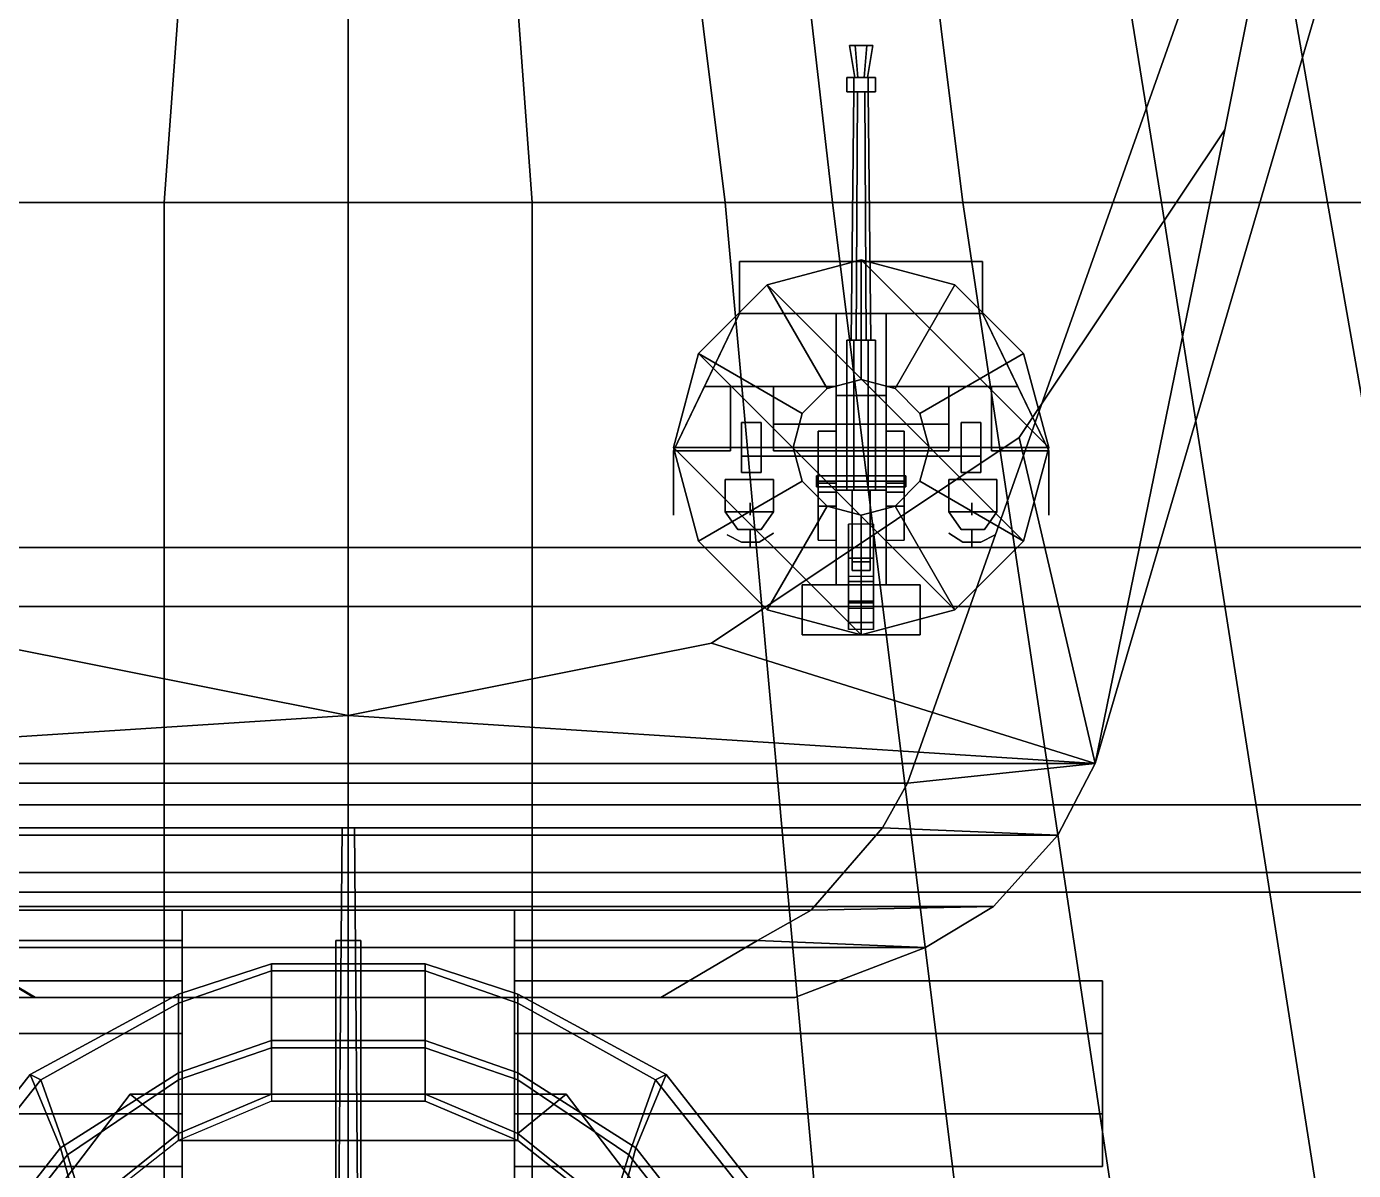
# Model space of a CAD drawing. Header units: millimetres. Extents: x -15 to 15, y -108 to 101.
# Drawn here: x -1.8 to 5.63, y 50.11 to 56.52 of the extents above; entities that cross this region are included whole.
import ezdxf

# ---------------------------------------------------------------- set-up
doc = ezdxf.new("R2010")
doc.units = ezdxf.units.MM
for name, color, linetype in [('barrel', 1, 'Continuous'), ('citadelle', 3, 'Continuous'), ('gun', 1, 'Continuous'), ('platforms', 6, 'Continuous'), ('railings', 6, 'Continuous'), ('railings_mirrored', 6, 'Continuous'), ('sleeve', 5, 'Continuous'), ('superstructure', 4, 'Continuous'), ('turret', 2, 'Continuous')]:
    doc.layers.add(name, color=color, linetype=linetype)

msp = doc.modelspace()

# ---------------------------------------------------------------- linework, layer by layer
for points in [[(-2.04, 61.38, -9.3), (-1.38, 61.38, -9.42), (-2.1, 55.53, -9.42), (-2.71, 55.53, -9.3)], [(-1.38, 61.38, -9.42), (-0.6, 61.38, -9.51), (-1.03, 55.53, -9.51), (-2.1, 55.53, -9.42)], [(-0.6, 61.38, -9.51), (0, 61.38, -9.55), (0, 55.53, -9.55), (-1.03, 55.53, -9.51)], [(1.03, 55.53, -9.51), (0, 55.53, -9.55), (0, 61.38, -9.55), (0.6, 61.38, -9.51)], [(2.11, 55.53, -9.42), (1.03, 55.53, -9.51), (0.6, 61.38, -9.51), (1.38, 61.38, -9.42)], [(2.71, 55.53, -9.3), (2.11, 55.53, -9.42), (1.38, 61.38, -9.42), (2.04, 61.38, -9.3)], [(3.44, 55.53, -9.13), (2.71, 55.53, -9.3), (2.04, 61.38, -9.3), (2.71, 61.38, -9.13)], [(4.55, 55.53, -8.76), (3.44, 55.53, -9.13), (2.71, 61.38, -9.13), (3.61, 61.38, -8.76)], [(5.48, 55.53, -8.23), (4.55, 55.53, -8.76), (3.61, 61.38, -8.76), (4.47, 61.38, -8.23)], [(6.26, 55.53, -7.58), (5.48, 55.53, -8.23), (4.47, 61.38, -8.23), (5.16, 61.38, -7.58)], [(6.8, 55.53, -6.87), (6.26, 55.53, -7.58), (5.16, 61.38, -7.58), (5.65, 61.38, -6.87)], [(-2.1, 55.53, -9.42), (-1.03, 55.53, -9.51), (-1.03, 49.67, -9.51), (-2.64, 49.67, -9.42)], [(-1.03, 55.53, -9.51), (0, 55.53, -9.55), (0, 49.67, -9.55), (-1.03, 49.67, -9.51)], [(1.03, 49.67, -9.51), (0, 49.67, -9.55), (0, 55.53, -9.55), (1.03, 55.53, -9.51)], [(2.64, 49.67, -9.42), (1.03, 49.67, -9.51), (1.03, 55.53, -9.51), (2.11, 55.53, -9.42)], [(3.44, 49.67, -9.3), (2.64, 49.67, -9.42), (2.11, 55.53, -9.42), (2.71, 55.53, -9.3)], [(4.32, 49.67, -9.13), (3.44, 49.67, -9.3), (2.71, 55.53, -9.3), (3.44, 55.53, -9.13)], [(5.47, 49.67, -8.76), (4.32, 49.67, -9.13), (3.44, 55.53, -9.13), (4.55, 55.53, -8.76)], [(6.51, 49.67, -8.23), (5.47, 49.67, -8.76), (4.55, 55.53, -8.76), (5.48, 55.53, -8.23)], [(7.35, 49.67, -7.58), (6.51, 49.67, -8.23), (5.48, 55.53, -8.23), (6.26, 55.53, -7.58)]]:
    msp.add_3dface(points)
at = {"layer": 'barrel'}
for points in [[(-0.0554, 49.53, 17.218), (0, 49.53, 17.25), (0, 52.03, 17.226), (-0.0346, 52.03, 17.206)], [(-0.0554, 49.53, 17.154), (-0.0554, 49.53, 17.218), (-0.0346, 52.03, 17.206), (-0.0346, 52.03, 17.166)], [(0, 49.53, 17.122), (-0.0554, 49.53, 17.154), (-0.0346, 52.03, 17.166), (0, 52.03, 17.146)], [(-0.0346, 52.03, 17.166), (0.0346, 52.03, 17.206), (0.0346, 52.03, 17.166), (0, 52.03, 17.146)], [(-0.0346, 52.03, 17.206), (0, 52.03, 17.226), (0.0346, 52.03, 17.206), (-0.0346, 52.03, 17.166)], [(0, 49.53, 17.25), (0.0554, 49.53, 17.218), (0.0346, 52.03, 17.206), (0, 52.03, 17.226)], [(0.0554, 49.53, 17.154), (0, 49.53, 17.122), (0, 52.03, 17.146), (0.0346, 52.03, 17.166)], [(0.0554, 49.53, 17.218), (0.0554, 49.53, 17.154), (0.0346, 52.03, 17.166), (0.0346, 52.03, 17.206)]]:
    msp.add_3dface(points, dxfattribs=at)
at = {"layer": 'citadelle'}
for points in [[(7.67, 62.14, 4.59), (-7.67, 62.14, 4.59), (-8.37, 53.6, 4.59), (8.37, 53.6, 4.59)], [(8.37, 53.6, 4.59), (-8.37, 53.6, 4.59), (-8.37, 53.27, 4.59), (8.37, 53.27, 4.59)], [(8.37, 53.27, 4.59), (-8.37, 53.27, 4.59), (-9.47, 52.16, 4.59), (9.47, 52.16, 4.59)], [(9.47, 52.16, 4.59), (-9.47, 52.16, 4.59), (-10.23, 51.78, 4.59), (10.23, 51.78, 4.59)], [(10.23, 51.78, 4.59), (-10.23, 51.78, 4.59), (-10.22, 51.67, 4.59), (10.22, 51.67, 4.59)], [(10.22, 51.67, 4.59), (-10.22, 51.67, 4.59), (-9.78, 47.5, 4.59), (9.78, 47.5, 4.59)]]:
    msp.add_3dface(points, dxfattribs=at)
at = {"layer": 'gun'}
for points in [[(2.805, 56.41, 9.82), (2.935, 56.41, 9.82), (2.9025, 56.41, 9.7637), (2.8375, 56.41, 9.7637)], [(2.8375, 56.41, 9.8763), (2.9025, 56.41, 9.8763), (2.935, 56.41, 9.82), (2.805, 56.41, 9.82)], [(2.8525, 56.23, 9.7897), (2.835, 56.23, 9.82), (2.805, 56.41, 9.82), (2.8375, 56.41, 9.7637)], [(2.835, 56.23, 9.82), (2.8525, 56.23, 9.8503), (2.8375, 56.41, 9.8763), (2.805, 56.41, 9.82)], [(2.8875, 56.23, 9.7897), (2.8525, 56.23, 9.7897), (2.8375, 56.41, 9.7637), (2.9025, 56.41, 9.7637)], [(2.8525, 56.23, 9.8503), (2.8875, 56.23, 9.8503), (2.9025, 56.41, 9.8763), (2.8375, 56.41, 9.8763)], [(2.905, 56.23, 9.82), (2.8875, 56.23, 9.7897), (2.9025, 56.41, 9.7637), (2.935, 56.41, 9.82)], [(2.8875, 56.23, 9.8503), (2.905, 56.23, 9.82), (2.935, 56.41, 9.82), (2.9025, 56.41, 9.8763)], [(2.79, 56.23, 9.82), (2.95, 56.23, 9.82), (2.91, 56.23, 9.7507), (2.83, 56.23, 9.7507)], [(2.83, 56.23, 9.8893), (2.91, 56.23, 9.8893), (2.95, 56.23, 9.82), (2.79, 56.23, 9.82)], [(2.83, 56.15, 9.7507), (2.79, 56.15, 9.82), (2.79, 56.23, 9.82), (2.83, 56.23, 9.7507)], [(2.79, 56.15, 9.82), (2.83, 56.15, 9.8893), (2.83, 56.23, 9.8893), (2.79, 56.23, 9.82)], [(2.91, 56.15, 9.7507), (2.83, 56.15, 9.7507), (2.83, 56.23, 9.7507), (2.91, 56.23, 9.7507)], [(2.83, 56.15, 9.8893), (2.91, 56.15, 9.8893), (2.91, 56.23, 9.8893), (2.83, 56.23, 9.8893)], [(2.95, 56.15, 9.82), (2.91, 56.15, 9.7507), (2.91, 56.23, 9.7507), (2.95, 56.23, 9.82)], [(2.91, 56.15, 9.8893), (2.95, 56.15, 9.82), (2.95, 56.23, 9.82), (2.91, 56.23, 9.8893)], [(2.83, 56.15, 9.7507), (2.91, 56.15, 9.7507), (2.95, 56.15, 9.82), (2.79, 56.15, 9.82)], [(2.79, 56.15, 9.82), (2.95, 56.15, 9.82), (2.91, 56.15, 9.8893), (2.83, 56.15, 9.8893)], [(2.85, 56.15, 9.8546), (2.83, 56.15, 9.82), (2.815, 54.76, 9.82), (2.8425, 54.76, 9.8676)], [(2.83, 56.15, 9.82), (2.85, 56.15, 9.7854), (2.8425, 54.76, 9.7724), (2.815, 54.76, 9.82)], [(2.89, 56.15, 9.8546), (2.85, 56.15, 9.8546), (2.8425, 54.76, 9.8676), (2.8975, 54.76, 9.8676)], [(2.85, 56.15, 9.7854), (2.89, 56.15, 9.7854), (2.8975, 54.76, 9.7724), (2.8425, 54.76, 9.7724)], [(2.91, 56.15, 9.82), (2.89, 56.15, 9.8546), (2.8975, 54.76, 9.8676), (2.925, 54.76, 9.82)], [(2.89, 56.15, 9.7854), (2.91, 56.15, 9.82), (2.925, 54.76, 9.82), (2.8975, 54.76, 9.7724)]]:
    msp.add_3dface(points, dxfattribs=at)
at = {"layer": 'platforms'}
for points in [[(0, 41.9, 27.21), (-0.07, 41.9, 27.28), (-0.07, 51.4, 27.28), (0, 51.4, 27.21)], [(-0.07, 41.9, 27.28), (0, 41.9, 27.35), (0, 51.4, 27.35), (-0.07, 51.4, 27.28)], [(0.07, 51.4, 27.28), (0, 51.4, 27.21), (-0.07, 51.4, 27.28), (0, 51.4, 27.35)], [(0, 41.9, 27.35), (0.07, 41.9, 27.28), (0.07, 51.4, 27.28), (0, 51.4, 27.35)], [(0.07, 41.9, 27.28), (0, 41.9, 27.21), (0, 51.4, 27.21), (0.07, 51.4, 27.28)], [(-0.43, 50.54, 14.81), (-0.95, 50.32, 14.81), (-0.95, 50.32, 15.03), (-0.43, 50.54, 15.03)], [(-0.95, 50.28, 15.53), (0.95, 50.28, 15.53), (0.43, 50.5, 15.53), (-0.43, 50.5, 15.53)], [(0.43, 50.54, 14.81), (-0.43, 50.54, 14.81), (-0.43, 50.54, 15.03), (0.43, 50.54, 15.03)], [(0.43, 50.54, 15.03), (0.95, 50.32, 15.03), (0.95, 50.32, 14.81), (0.43, 50.54, 14.81)], [(-0.95, 50.32, 14.81), (-1.51, 49.87, 14.81), (-1.51, 49.87, 15.03), (-0.95, 50.32, 15.03)], [(-1.47, 49.87, 15.53), (1.47, 49.87, 15.53), (0.95, 50.28, 15.53), (-0.95, 50.28, 15.53)], [(0.95, 50.32, 15.03), (1.51, 49.87, 15.03), (1.51, 49.87, 14.81), (0.95, 50.32, 14.81)]]:
    msp.add_3dface(points, dxfattribs=at)
at = {"layer": 'railings'}
for points in [[(-0.43, 51.23, 16.68), (0.43, 51.23, 16.68), (0.43, 51.27, 16.68), (-0.43, 51.27, 16.68)], [(-0.43, 51.27, 16.68), (0.43, 51.27, 16.68), (0.43, 50.84, 16.28), (-0.43, 50.84, 16.28)], [(0.43, 51.27, 16.68), (0.95, 51.1, 16.68), (0.95, 50.66, 16.28), (0.43, 50.84, 16.28)], [(0.43, 51.23, 16.68), (0.95, 51.05, 16.68), (0.95, 51.1, 16.68), (0.43, 51.27, 16.68)], [(-0.43, 50.8, 16.28), (0.43, 50.8, 16.28), (0.43, 51.23, 16.68), (-0.43, 51.23, 16.68)], [(0.43, 50.8, 16.28), (0.95, 50.62, 16.28), (0.95, 51.05, 16.68), (0.43, 51.23, 16.68)], [(0.95, 51.1, 16.68), (1.78, 50.65, 16.68), (1.61, 50.24, 16.28), (0.95, 50.66, 16.28)], [(0.95, 51.05, 16.68), (1.72, 50.62, 16.68), (1.78, 50.65, 16.68), (0.95, 51.1, 16.68)], [(0.95, 50.62, 16.28), (1.57, 50.2, 16.28), (1.72, 50.62, 16.68), (0.95, 51.05, 16.68)], [(-0.43, 50.84, 16.28), (0.43, 50.84, 16.28), (0.43, 50.54, 15.53), (-0.43, 50.54, 15.53)], [(-0.43, 50.5, 15.53), (0.43, 50.5, 15.53), (0.43, 50.8, 16.28), (-0.43, 50.8, 16.28)], [(0.43, 50.84, 16.28), (0.95, 50.66, 16.28), (0.95, 50.32, 15.53), (0.43, 50.54, 15.53)], [(0.43, 50.5, 15.53), (0.95, 50.28, 15.53), (0.95, 50.62, 16.28), (0.43, 50.8, 16.28)], [(0.95, 50.66, 16.28), (1.61, 50.24, 16.28), (1.51, 49.87, 15.53), (0.95, 50.32, 15.53)], [(1.78, 50.65, 16.68), (5.05, 46.47, 16.68), (4.56, 46.47, 16.28), (1.61, 50.24, 16.28)], [(1.72, 50.62, 16.68), (5.01, 46.47, 16.68), (5.05, 46.47, 16.68), (1.78, 50.65, 16.68)], [(0.95, 50.28, 15.53), (1.47, 49.87, 15.53), (1.57, 50.2, 16.28), (0.95, 50.62, 16.28)], [(1.57, 50.2, 16.28), (4.51, 46.47, 16.28), (5.01, 46.47, 16.68), (1.72, 50.62, 16.68)], [(-0.43, 50.54, 15.03), (-0.95, 50.32, 15.03), (-0.95, 50.32, 15.53), (-0.43, 50.54, 15.53)], [(-0.43, 50.54, 15.53), (0.43, 50.54, 15.53), (0.43, 50.54, 15.03), (-0.43, 50.54, 15.03)], [(0.43, 50.54, 15.53), (0.95, 50.32, 15.53), (0.95, 50.32, 15.03), (0.43, 50.54, 15.03)], [(-0.95, 50.32, 15.03), (-1.51, 49.87, 15.03), (-1.51, 49.87, 15.53), (-0.95, 50.32, 15.53)], [(0.95, 50.32, 15.53), (1.51, 49.87, 15.53), (1.51, 49.87, 15.03), (0.95, 50.32, 15.03)], [(1.47, 49.87, 15.53), (4.16, 46.47, 15.53), (4.51, 46.47, 16.28), (1.57, 50.2, 16.28)], [(1.61, 50.24, 16.28), (4.56, 46.47, 16.28), (4.2, 46.47, 15.53), (1.51, 49.87, 15.53)]]:
    msp.add_3dface(points, dxfattribs=at)
at = {"layer": 'railings_mirrored'}
for points in [[(-0.43, 51.23, 16.68), (-0.95, 51.05, 16.68), (-0.95, 51.1, 16.68), (-0.43, 51.27, 16.68)], [(-0.43, 51.27, 16.68), (-0.95, 51.1, 16.68), (-0.95, 50.66, 16.28), (-0.43, 50.84, 16.28)], [(-0.43, 50.8, 16.28), (-0.95, 50.62, 16.28), (-0.95, 51.05, 16.68), (-0.43, 51.23, 16.68)], [(-0.95, 51.05, 16.68), (-1.72, 50.62, 16.68), (-1.78, 50.65, 16.68), (-0.95, 51.1, 16.68)], [(-0.95, 51.1, 16.68), (-1.78, 50.65, 16.68), (-1.61, 50.24, 16.28), (-0.95, 50.66, 16.28)], [(-0.95, 50.62, 16.28), (-1.57, 50.2, 16.28), (-1.72, 50.62, 16.68), (-0.95, 51.05, 16.68)], [(-0.43, 50.84, 16.28), (-0.95, 50.66, 16.28), (-0.95, 50.32, 15.53), (-0.43, 50.54, 15.53)], [(-0.43, 50.5, 15.53), (-0.95, 50.28, 15.53), (-0.95, 50.62, 16.28), (-0.43, 50.8, 16.28)], [(-1.72, 50.62, 16.68), (-5.01, 46.47, 16.68), (-5.05, 46.47, 16.68), (-1.78, 50.65, 16.68)], [(-1.78, 50.65, 16.68), (-5.05, 46.47, 16.68), (-4.56, 46.47, 16.28), (-1.61, 50.24, 16.28)], [(-0.95, 50.66, 16.28), (-1.61, 50.24, 16.28), (-1.51, 49.87, 15.53), (-0.95, 50.32, 15.53)], [(-1.57, 50.2, 16.28), (-4.51, 46.47, 16.28), (-5.01, 46.47, 16.68), (-1.72, 50.62, 16.68)], [(-0.95, 50.28, 15.53), (-1.47, 49.87, 15.53), (-1.57, 50.2, 16.28), (-0.95, 50.62, 16.28)], [(-1.61, 50.24, 16.28), (-4.56, 46.47, 16.28), (-4.2, 46.47, 15.53), (-1.51, 49.87, 15.53)], [(-1.47, 49.87, 15.53), (-4.16, 46.47, 15.53), (-4.51, 46.47, 16.28), (-1.57, 50.2, 16.28)]]:
    msp.add_3dface(points, dxfattribs=at)
at = {"layer": 'sleeve'}
for points in [[(2.79, 54.76, 9.82), (2.95, 54.76, 9.82), (2.91, 54.76, 9.7507), (2.83, 54.76, 9.7507)], [(2.83, 54.76, 9.8893), (2.91, 54.76, 9.8893), (2.95, 54.76, 9.82), (2.79, 54.76, 9.82)], [(2.83, 53.92, 9.7507), (2.79, 53.92, 9.82), (2.79, 54.76, 9.82), (2.83, 54.76, 9.7507)], [(2.79, 53.92, 9.82), (2.83, 53.92, 9.8893), (2.83, 54.76, 9.8893), (2.79, 54.76, 9.82)], [(2.91, 53.92, 9.7507), (2.83, 53.92, 9.7507), (2.83, 54.76, 9.7507), (2.91, 54.76, 9.7507)], [(2.83, 53.92, 9.8893), (2.91, 53.92, 9.8893), (2.91, 54.76, 9.8893), (2.83, 54.76, 9.8893)], [(2.95, 53.92, 9.82), (2.91, 53.92, 9.7507), (2.91, 54.76, 9.7507), (2.95, 54.76, 9.82)], [(2.91, 53.92, 9.8893), (2.95, 53.92, 9.82), (2.95, 54.76, 9.82), (2.91, 54.76, 9.8893)], [(3.01, 54.45, 9.75), (3.01, 54.45, 9.62), (2.73, 54.45, 9.62), (2.73, 54.45, 9.75)], [(2.73, 54.45, 9.75), (2.73, 54.45, 9.62), (2.73, 53.92, 9.62), (2.73, 53.92, 9.75)], [(2.73, 53.92, 9.62), (2.73, 54.45, 9.62), (3.01, 54.45, 9.62), (3.01, 53.92, 9.62)], [(3.01, 53.92, 9.75), (3.01, 54.45, 9.75), (2.73, 54.45, 9.75), (2.73, 53.92, 9.75)], [(3.01, 53.92, 9.62), (3.01, 54.45, 9.62), (3.01, 54.45, 9.75), (3.01, 53.92, 9.75)], [(2.31, 54.02, 9.91), (2.2, 54.02, 9.91), (2.2, 54.3, 9.91), (2.31, 54.3, 9.91)], [(2.31, 54.3, 10.04), (2.2, 54.3, 10.04), (2.2, 54.02, 10.04), (2.31, 54.02, 10.04)], [(2.2, 54.3, 10.04), (2.2, 54.3, 9.91), (2.2, 54.02, 9.91), (2.2, 54.02, 10.04)], [(2.31, 54.3, 9.91), (2.2, 54.3, 9.91), (2.2, 54.3, 10.04), (2.31, 54.3, 10.04)], [(2.31, 54.02, 10.04), (2.31, 54.02, 9.91), (2.31, 54.3, 9.91), (2.31, 54.3, 10.04)], [(3.54, 54.3, 9.91), (3.43, 54.3, 9.91), (3.43, 54.3, 10.04), (3.54, 54.3, 10.04)], [(3.43, 54.3, 10.04), (3.43, 54.3, 9.91), (3.43, 54.02, 9.91), (3.43, 54.02, 10.04)], [(3.54, 54.02, 9.91), (3.43, 54.02, 9.91), (3.43, 54.3, 9.91), (3.54, 54.3, 9.91)], [(3.54, 54.3, 10.04), (3.43, 54.3, 10.04), (3.43, 54.02, 10.04), (3.54, 54.02, 10.04)], [(3.54, 54.02, 10.04), (3.54, 54.02, 9.91), (3.54, 54.3, 9.91), (3.54, 54.3, 10.04)], [(2.2, 54.16, 9.91), (2.2, 54.16, 9.86), (2.2, 54.11, 9.86), (2.2, 54.11, 9.91)], [(3.54, 54.11, 9.86), (2.2, 54.11, 9.86), (2.2, 54.16, 9.86), (3.54, 54.16, 9.86)], [(3.54, 54.16, 9.86), (2.2, 54.16, 9.86), (2.2, 54.16, 9.91), (3.54, 54.16, 9.91)], [(3.43, 54.16, 9.91), (2.31, 54.16, 9.91), (2.31, 54.11, 9.91), (3.43, 54.11, 9.91)], [(3.54, 54.11, 9.91), (3.54, 54.11, 9.86), (3.54, 54.16, 9.86), (3.54, 54.16, 9.91)], [(2.2, 54.11, 9.91), (2.2, 54.11, 9.86), (3.54, 54.11, 9.86), (3.54, 54.11, 9.91)], [(2.2, 54.02, 10.04), (2.2, 54.02, 9.91), (2.31, 54.02, 9.91), (2.31, 54.02, 10.04)], [(2.62, 53.97, 9.72), (2.62, 53.94, 9.75), (2.62, 53.97, 9.78), (2.62, 54, 9.75)], [(2.62, 53.97, 9.72), (2.62, 54, 9.75), (3.12, 54, 9.75), (3.12, 53.97, 9.72)], [(2.62, 54, 9.75), (2.62, 53.97, 9.78), (3.12, 53.97, 9.78), (3.12, 54, 9.75)], [(3.12, 54, 9.75), (3.12, 53.97, 9.78), (3.12, 53.94, 9.75), (3.12, 53.97, 9.72)], [(3.43, 54.02, 10.04), (3.43, 54.02, 9.91), (3.54, 54.02, 9.91), (3.54, 54.02, 10.04)], [(2.62, 53.94, 9.75), (2.62, 53.97, 9.72), (3.12, 53.97, 9.72), (3.12, 53.94, 9.75)], [(2.62, 53.97, 9.78), (2.62, 53.94, 9.75), (3.12, 53.94, 9.75), (3.12, 53.97, 9.78)], [(3.01, 53.92, 9.89), (3.01, 53.92, 9.62), (2.73, 53.92, 9.62), (2.73, 53.92, 9.89)], [(2.73, 53.92, 9.89), (2.73, 53.92, 9.62), (2.73, 53.39, 9.62), (2.73, 53.39, 9.89)], [(2.73, 53.39, 9.62), (2.73, 53.92, 9.62), (3.01, 53.92, 9.62), (3.01, 53.39, 9.62)], [(3.01, 53.39, 9.89), (3.01, 53.92, 9.89), (2.73, 53.92, 9.89), (2.73, 53.39, 9.89)], [(2.92, 53.52, 10.11), (2.92, 53.92, 9.95), (2.82, 53.92, 9.95), (2.82, 53.52, 10.11)], [(2.92, 53.92, 9.95), (2.92, 53.92, 9.89), (2.82, 53.92, 9.89), (2.82, 53.92, 9.95)], [(2.82, 53.92, 9.95), (2.82, 53.92, 9.89), (2.82, 53.52, 9.89), (2.82, 53.52, 10.11)], [(2.92, 53.52, 9.89), (2.92, 53.92, 9.89), (2.92, 53.92, 9.95), (2.92, 53.52, 10.11)], [(3.01, 53.39, 9.62), (3.01, 53.92, 9.62), (3.01, 53.92, 9.89), (3.01, 53.39, 9.89)], [(2.94, 53.54, 9.08), (2.94, 53.73, 8.98), (2.8, 53.73, 8.98), (2.8, 53.54, 9.08)], [(2.8, 53.54, 9.08), (2.8, 53.73, 8.98), (2.8, 53.55, 8.93), (2.8, 53.41, 9.03)], [(2.94, 53.55, 8.93), (2.94, 53.73, 8.98), (2.94, 53.54, 9.08), (2.94, 53.41, 9.03)], [(2.8, 53.41, 9.2), (2.8, 53.54, 9.08), (2.8, 53.41, 9.03), (2.8, 53.3, 9.15)], [(2.94, 53.41, 9.2), (2.94, 53.54, 9.08), (2.8, 53.54, 9.08), (2.8, 53.41, 9.2)], [(2.94, 53.41, 9.03), (2.94, 53.54, 9.08), (2.94, 53.41, 9.2), (2.94, 53.3, 9.15)], [(2.92, 53.47, 9.98), (2.92, 53.52, 10.11), (2.82, 53.52, 10.11), (2.82, 53.47, 9.98)], [(2.82, 53.52, 10.11), (2.82, 53.52, 9.89), (2.82, 53.47, 9.89), (2.82, 53.47, 9.98)], [(2.82, 53.47, 9.98), (2.82, 53.47, 9.89), (2.92, 53.47, 9.89), (2.92, 53.47, 9.98)], [(2.92, 53.47, 9.89), (2.92, 53.52, 9.89), (2.92, 53.52, 10.11), (2.92, 53.47, 9.98)], [(2.54, 53.39, 9.93), (2.54, 53.39, 9.57), (2.54, 53.11, 9.57), (2.54, 53.11, 9.93)], [(3.2, 53.39, 9.93), (3.2, 53.39, 9.57), (2.54, 53.39, 9.57), (2.54, 53.39, 9.93)], [(2.54, 53.11, 9.57), (2.54, 53.39, 9.57), (3.2, 53.39, 9.57), (3.2, 53.11, 9.57)], [(3.2, 53.11, 9.93), (3.2, 53.39, 9.93), (2.54, 53.39, 9.93), (2.54, 53.11, 9.93)], [(2.8, 53.41, 9.03), (2.8, 53.44, 9), (2.94, 53.44, 9), (2.94, 53.41, 9.03)], [(2.8, 53.29, 9.41), (2.8, 53.41, 9.2), (2.8, 53.3, 9.15), (2.8, 53.18, 9.36)], [(2.8, 53.3, 9.15), (2.8, 53.41, 9.03), (2.94, 53.41, 9.03), (2.94, 53.3, 9.15)], [(2.94, 53.29, 9.41), (2.94, 53.41, 9.2), (2.8, 53.41, 9.2), (2.8, 53.29, 9.41)], [(2.94, 53.3, 9.15), (2.94, 53.41, 9.2), (2.94, 53.29, 9.41), (2.94, 53.18, 9.36)], [(3.2, 53.11, 9.57), (3.2, 53.39, 9.57), (3.2, 53.39, 9.93), (3.2, 53.11, 9.93)], [(2.8, 53.18, 9.36), (2.8, 53.3, 9.15), (2.94, 53.3, 9.15), (2.94, 53.18, 9.36)], [(2.94, 53.26, 9.57), (2.94, 53.29, 9.41), (2.8, 53.29, 9.41), (2.8, 53.26, 9.57)], [(2.8, 53.26, 9.57), (2.8, 53.29, 9.41), (2.8, 53.18, 9.36), (2.8, 53.14, 9.57)], [(2.94, 53.18, 9.36), (2.94, 53.29, 9.41), (2.94, 53.26, 9.57), (2.94, 53.14, 9.57)], [(2.8, 53.14, 9.57), (2.8, 53.18, 9.36), (2.94, 53.18, 9.36), (2.94, 53.14, 9.57)], [(2.54, 53.11, 9.93), (2.54, 53.11, 9.57), (3.2, 53.11, 9.57), (3.2, 53.11, 9.93)]]:
    msp.add_3dface(points, dxfattribs=at)
at = {"layer": 'superstructure'}
for points in [[(4.9058, 55.938, 4.59), (5.31, 57.97, 4.59), (5.31, 57.97, 5.45), (4.9058, 55.938, 5.45)], [(3.7547, 54.2153, 4.59), (4.9058, 55.938, 4.59), (4.9058, 55.938, 5.45), (3.7547, 54.2153, 5.45)], [(2.032, 53.0642, 4.59), (3.7547, 54.2153, 4.59), (3.7547, 54.2153, 5.45), (2.032, 53.0642, 5.45)], [(-2.032, 53.0642, 4.59), (0, 52.66, 4.59), (0, 52.66, 5.45), (-2.032, 53.0642, 5.45)], [(0, 52.66, 4.59), (2.032, 53.0642, 4.59), (2.032, 53.0642, 5.45), (0, 52.66, 5.45)], [(-1.22, 50.54, 10.56), (-1.86, 49.7, 10.56), (-1.86, 49.7, 14.81), (-1.22, 50.54, 14.81)], [(1.22, 50.54, 10.56), (1.86, 49.7, 10.56), (-1.86, 49.7, 10.56), (-1.22, 50.54, 10.56)], [(-1.86, 49.7, 14.81), (-1.51, 49.87, 14.81), (-0.95, 50.32, 14.81), (-1.22, 50.54, 14.81)], [(1.22, 50.54, 14.81), (1.22, 50.54, 10.56), (-1.22, 50.54, 10.56), (-1.22, 50.54, 14.81)], [(-1.22, 50.54, 14.81), (-0.95, 50.32, 14.81), (-0.43, 50.54, 14.81)], [(0.43, 50.54, 14.81), (0.95, 50.32, 14.81), (1.22, 50.54, 14.81)], [(0.95, 50.32, 14.81), (1.51, 49.87, 14.81), (1.86, 49.7, 14.81), (1.22, 50.54, 14.81)], [(1.86, 49.7, 14.81), (1.86, 49.7, 10.56), (1.22, 50.54, 10.56), (1.22, 50.54, 14.81)]]:
    msp.add_3dface(points, dxfattribs=at)
at = {"layer": 'turret'}
for points in [[(5.46, 56.75, 5.45), (4.18, 52.39, 5.45), (4.9058, 55.938, 5.45), (5.31, 57.97, 5.45)], [(4.7, 56.72, 8.38), (3.13, 52.28, 8.81), (4.18, 52.39, 5.45), (5.46, 56.75, 5.45)], [(-4.7, 56.72, 8.38), (-3.13, 52.28, 8.81), (3.13, 52.28, 8.81), (4.7, 56.72, 8.38)], [(4.18, 52.39, 5.45), (3.7547, 54.2153, 5.45), (4.9058, 55.938, 5.45)], [(2.19, 55.2, 9.42), (2.19, 55.2, 9), (2.19, 54.91, 9), (2.19, 54.91, 9.42)], [(3.55, 55.2, 9.42), (3.55, 55.2, 9), (2.19, 55.2, 9), (2.19, 55.2, 9.42)], [(2.19, 54.91, 9), (2.19, 55.2, 9), (3.55, 55.2, 9), (3.55, 54.91, 9)], [(3.55, 54.91, 9.42), (3.55, 55.2, 9.42), (2.19, 55.2, 9.42), (2.19, 54.91, 9.42)], [(2.345, 55.0693, 8.9), (2.87, 55.21, 8.9), (2.87, 54.54, 8.77), (2.68, 54.4891, 8.77)], [(2.87, 55.21, 8.9), (2.345, 55.0693, 8.9), (2.345, 55.0693, 9), (2.87, 55.21, 9)], [(3.92, 54.16, 9), (2.87, 55.21, 9), (2.345, 55.0693, 9), (3.7793, 53.635, 9)], [(3.7793, 54.685, 9), (3.395, 55.0693, 9), (2.87, 55.21, 9), (3.92, 54.16, 9)], [(2.87, 55.21, 8.9), (3.395, 55.0693, 8.9), (3.06, 54.4891, 8.77), (2.87, 54.54, 8.77)], [(3.395, 55.0693, 8.9), (2.87, 55.21, 8.9), (2.87, 55.21, 9), (3.395, 55.0693, 9)], [(3.55, 54.91, 9), (3.55, 55.2, 9), (3.55, 55.2, 9.42), (3.55, 54.91, 9.42)], [(1.9607, 54.685, 8.9), (2.345, 55.0693, 8.9), (2.68, 54.4891, 8.77), (2.5409, 54.35, 8.77)], [(2.345, 55.0693, 8.9), (1.9607, 54.685, 8.9), (1.9607, 54.685, 9), (2.345, 55.0693, 9)], [(3.7793, 53.635, 9), (2.345, 55.0693, 9), (1.9607, 54.685, 9), (3.395, 53.2507, 9)], [(3.395, 55.0693, 8.9), (3.7793, 54.685, 8.9), (3.1991, 54.35, 8.77), (3.06, 54.4891, 8.77)], [(3.7793, 54.685, 8.9), (3.395, 55.0693, 8.9), (3.395, 55.0693, 9), (3.7793, 54.685, 9)], [(2.19, 54.91, 9.42), (2.19, 54.91, 9), (1.82, 54.14, 9), (1.82, 54.14, 10.31)], [(1.82, 54.14, 10.31), (1.82, 54.14, 9), (2.19, 54.91, 9), (2.19, 54.91, 9.42)], [(1.9937, 54.5015, 9.8921), (2.73, 54.5, 9.89), (2.73, 54.91, 9.42), (2.19, 54.91, 9.42)], [(2.19, 54.91, 9.42), (2.73, 54.91, 9.42), (2.73, 54.5, 9.89), (1.9937, 54.5015, 9.8921)], [(3.7463, 54.5015, 9.8921), (3.01, 54.5, 9.89), (3.01, 54.91, 9.42), (3.55, 54.91, 9.42)], [(3.55, 54.91, 9.42), (3.01, 54.91, 9.42), (3.01, 54.5, 9.89), (3.7463, 54.5015, 9.8921)], [(3.92, 54.14, 10.31), (3.92, 54.14, 9), (3.55, 54.91, 9), (3.55, 54.91, 9.42)], [(3.55, 54.91, 9.42), (3.55, 54.91, 9), (3.92, 54.14, 9), (3.92, 54.14, 10.31)], [(1.82, 54.16, 8.9), (1.9607, 54.685, 8.9), (2.5409, 54.35, 8.77), (2.49, 54.16, 8.77)], [(1.9607, 54.685, 8.9), (1.82, 54.16, 8.9), (1.82, 54.16, 9), (1.9607, 54.685, 9)], [(3.395, 53.2507, 9), (1.9607, 54.685, 9), (1.82, 54.16, 9), (2.87, 53.11, 9)], [(3.7793, 54.685, 8.9), (3.92, 54.16, 8.9), (3.25, 54.16, 8.77), (3.1991, 54.35, 8.77)], [(3.92, 54.16, 8.9), (3.7793, 54.685, 8.9), (3.7793, 54.685, 9), (3.92, 54.16, 9)], [(1.9937, 54.5015, 9.8921), (2.14, 54.5, 9.89), (2.14, 54.14, 10.31), (1.82, 54.14, 10.31)], [(1.82, 54.14, 10.31), (2.14, 54.14, 10.31), (2.14, 54.5, 9.89), (1.9937, 54.5015, 9.8921)], [(2.38, 54.5, 9.89), (2.73, 54.5, 9.89), (2.73, 54.29, 10.14), (2.38, 54.29, 10.14)], [(2.38, 54.29, 10.14), (2.73, 54.29, 10.14), (2.73, 54.5, 9.89), (2.38, 54.5, 9.89)], [(2.87, 54.54, 8.58), (2.68, 54.4891, 8.58), (2.68, 54.4891, 8.77), (2.87, 54.54, 8.77)], [(3.06, 54.4891, 8.58), (2.87, 54.54, 8.58), (2.87, 54.54, 8.77), (3.06, 54.4891, 8.77)], [(3.36, 54.29, 10.14), (3.01, 54.29, 10.14), (3.01, 54.5, 9.89), (3.36, 54.5, 9.89)], [(3.36, 54.5, 9.89), (3.01, 54.5, 9.89), (3.01, 54.29, 10.14), (3.36, 54.29, 10.14)], [(3.7463, 54.5015, 9.8921), (3.6, 54.5, 9.89), (3.6, 54.14, 10.31), (3.92, 54.14, 10.31)], [(3.92, 54.14, 10.31), (3.6, 54.14, 10.31), (3.6, 54.5, 9.89), (3.7463, 54.5015, 9.8921)], [(2.68, 54.4891, 8.58), (2.5409, 54.35, 8.6), (2.5409, 54.35, 8.77), (2.68, 54.4891, 8.77)], [(3.1991, 54.35, 8.6), (3.06, 54.4891, 8.58), (3.06, 54.4891, 8.77), (3.1991, 54.35, 8.77)], [(3.36, 54.14, 10.31), (2.38, 54.14, 10.31), (2.38, 54.29, 10.14), (3.36, 54.29, 10.14)], [(3.36, 54.29, 10.14), (2.38, 54.29, 10.14), (2.38, 54.14, 10.31), (3.36, 54.14, 10.31)], [(2.5409, 54.35, 8.6), (2.49, 54.16, 8.62), (2.49, 54.16, 8.77), (2.5409, 54.35, 8.77)], [(3.25, 54.16, 8.62), (3.1991, 54.35, 8.6), (3.1991, 54.35, 8.77), (3.25, 54.16, 8.77)], [(4.18, 52.39, 5.45), (2.032, 53.0642, 5.45), (3.7547, 54.2153, 5.45)], [(2.63, 53.91, 9.6), (2.63, 54.25, 9.66), (2.63, 54.25, 9), (2.63, 53.64, 9)], [(2.73, 54.25, 9), (2.63, 54.25, 9), (2.63, 54.25, 9.66), (2.73, 54.25, 9.66)], [(2.63, 53.83, 10.08), (2.63, 53.96, 10), (2.63, 54.25, 9.66), (2.63, 53.91, 9.6)], [(2.73, 54.25, 9.66), (2.63, 54.25, 9.66), (2.63, 53.96, 10), (2.73, 53.96, 10)], [(2.73, 53.64, 9), (2.73, 54.25, 9), (2.73, 54.25, 9.66), (2.73, 53.91, 9.6)], [(2.73, 53.91, 9.6), (2.73, 54.25, 9.66), (2.73, 53.96, 10), (2.73, 53.83, 10.08)], [(3.01, 53.91, 9.6), (3.01, 54.25, 9.66), (3.01, 54.25, 9), (3.01, 53.64, 9)], [(3.11, 54.25, 9), (3.01, 54.25, 9), (3.01, 54.25, 9.66), (3.11, 54.25, 9.66)], [(3.01, 53.83, 10.08), (3.01, 53.96, 10), (3.01, 54.25, 9.66), (3.01, 53.91, 9.6)], [(3.11, 54.25, 9.66), (3.01, 54.25, 9.66), (3.01, 53.96, 10), (3.11, 53.96, 10)], [(3.11, 53.64, 9), (3.11, 54.25, 9), (3.11, 54.25, 9.66), (3.11, 53.91, 9.6)], [(3.11, 53.91, 9.6), (3.11, 54.25, 9.66), (3.11, 53.96, 10), (3.11, 53.83, 10.08)], [(1.9607, 53.635, 8.9), (1.82, 54.16, 8.9), (2.49, 54.16, 8.77), (2.5409, 53.97, 8.77)], [(1.82, 54.16, 8.9), (1.9607, 53.635, 8.9), (1.9607, 53.635, 9), (1.82, 54.16, 9)], [(2.87, 53.11, 9), (1.82, 54.16, 9), (1.9607, 53.635, 9), (2.345, 53.2507, 9)], [(1.82, 54.14, 10.31), (1.82, 54.14, 9), (1.82, 53.92, 9), (1.82, 53.92, 10.31)], [(1.82, 53.92, 10.31), (1.82, 53.92, 9), (1.82, 54.14, 9), (1.82, 54.14, 10.31)], [(2.49, 54.16, 8.62), (2.5409, 53.97, 8.64), (2.5409, 53.97, 8.77), (2.49, 54.16, 8.77)], [(3.92, 54.16, 8.9), (3.7793, 53.635, 8.9), (3.1991, 53.97, 8.77), (3.25, 54.16, 8.77)], [(3.1991, 53.97, 8.64), (3.25, 54.16, 8.62), (3.25, 54.16, 8.77), (3.1991, 53.97, 8.77)], [(3.7793, 53.635, 8.9), (3.92, 54.16, 8.9), (3.92, 54.16, 9), (3.7793, 53.635, 9)], [(3.92, 54.14, 10.31), (3.92, 54.14, 9), (3.92, 53.92, 9), (3.92, 53.92, 10.31)], [(3.92, 53.92, 10.31), (3.92, 53.92, 9), (3.92, 54.14, 9), (3.92, 54.14, 10.31)], [(2.38, 53.8, 9.32), (2.38, 53.98, 9.32), (2.11, 53.98, 9.32), (2.11, 53.8, 9.32)], [(2.11, 53.8, 9.32), (2.11, 53.98, 9.32), (2.38, 53.98, 9.32), (2.38, 53.8, 9.32)], [(3.36, 53.8, 9.32), (3.36, 53.98, 9.32), (3.63, 53.98, 9.32), (3.63, 53.8, 9.32)], [(3.63, 53.8, 9.32), (3.63, 53.98, 9.32), (3.36, 53.98, 9.32), (3.36, 53.8, 9.32)], [(1.82, 53.92, 10.31), (1.82, 53.92, 9), (1.82, 53.78, 9), (1.82, 53.78, 10.15)], [(1.82, 53.78, 10.15), (1.82, 53.78, 9), (1.82, 53.92, 9), (1.82, 53.92, 10.31)], [(2.345, 53.2507, 8.9), (1.9607, 53.635, 8.9), (2.5409, 53.97, 8.77), (2.68, 53.8309, 8.77)], [(2.5409, 53.97, 8.64), (2.68, 53.8309, 8.65), (2.68, 53.8309, 8.77), (2.5409, 53.97, 8.77)], [(2.73, 53.96, 10), (2.63, 53.96, 10), (2.63, 53.83, 10.08), (2.73, 53.83, 10.08)], [(2.73, 53.91, 9.6), (2.63, 53.91, 9.6), (2.63, 53.64, 9), (2.73, 53.64, 9)], [(2.73, 53.83, 10.08), (2.63, 53.83, 10.08), (2.63, 53.91, 9.6), (2.73, 53.91, 9.6)], [(3.11, 53.96, 10), (3.01, 53.96, 10), (3.01, 53.83, 10.08), (3.11, 53.83, 10.08)], [(3.11, 53.91, 9.6), (3.01, 53.91, 9.6), (3.01, 53.64, 9), (3.11, 53.64, 9)], [(3.11, 53.83, 10.08), (3.01, 53.83, 10.08), (3.01, 53.91, 9.6), (3.11, 53.91, 9.6)], [(3.06, 53.8309, 8.65), (3.1991, 53.97, 8.64), (3.1991, 53.97, 8.77), (3.06, 53.8309, 8.77)], [(3.7793, 53.635, 8.9), (3.395, 53.2507, 8.9), (3.06, 53.8309, 8.77), (3.1991, 53.97, 8.77)], [(3.92, 53.78, 10.15), (3.92, 53.78, 9), (3.92, 53.92, 9), (3.92, 53.92, 10.31)], [(3.92, 53.92, 10.31), (3.92, 53.92, 9), (3.92, 53.78, 9), (3.92, 53.78, 10.15)], [(2.25, 53.78, 9.32), (2.25, 53.78, 9), (2.25, 53.85, 9), (2.25, 53.85, 9.32)], [(2.25, 53.85, 9.32), (2.25, 53.85, 9), (2.25, 53.78, 9), (2.25, 53.78, 9.32)], [(3.49, 53.78, 9.32), (3.49, 53.78, 9), (3.49, 53.85, 9), (3.49, 53.85, 9.32)], [(3.49, 53.85, 9.32), (3.49, 53.85, 9), (3.49, 53.78, 9), (3.49, 53.78, 9.32)], [(2.31, 53.7, 9.32), (2.38, 53.8, 9.32), (2.11, 53.8, 9.32), (2.18, 53.7, 9.32)], [(2.18, 53.7, 9.32), (2.11, 53.8, 9.32), (2.38, 53.8, 9.32), (2.31, 53.7, 9.32)], [(2.87, 53.11, 8.9), (2.345, 53.2507, 8.9), (2.68, 53.8309, 8.77), (2.87, 53.78, 8.77)], [(2.68, 53.8309, 8.65), (2.87, 53.78, 8.66), (2.87, 53.78, 8.77), (2.68, 53.8309, 8.77)], [(2.87, 53.78, 8.66), (3.06, 53.8309, 8.65), (3.06, 53.8309, 8.77), (2.87, 53.78, 8.77)], [(3.395, 53.2507, 8.9), (2.87, 53.11, 8.9), (2.87, 53.78, 8.77), (3.06, 53.8309, 8.77)], [(3.43, 53.7, 9.32), (3.36, 53.8, 9.32), (3.63, 53.8, 9.32), (3.56, 53.7, 9.32)], [(3.56, 53.7, 9.32), (3.63, 53.8, 9.32), (3.36, 53.8, 9.32), (3.43, 53.7, 9.32)], [(2.25, 53.6, 9.46), (2.25, 53.66, 9.32), (2.25, 53.7, 9.32), (2.25, 53.63, 9.46)], [(2.25, 53.63, 9.46), (2.25, 53.7, 9.32), (2.25, 53.66, 9.32), (2.25, 53.6, 9.46)], [(3.49, 53.6, 9.46), (3.49, 53.66, 9.32), (3.49, 53.7, 9.32), (3.49, 53.63, 9.46)], [(3.49, 53.63, 9.46), (3.49, 53.7, 9.32), (3.49, 53.66, 9.32), (3.49, 53.6, 9.46)], [(1.9607, 53.635, 8.9), (2.345, 53.2507, 8.9), (2.345, 53.2507, 9), (1.9607, 53.635, 9)], [(2.12, 53.67, 9.58), (2.12, 53.67, 9.46), (2.2, 53.63, 9.46), (2.2, 53.63, 9.58)], [(2.2, 53.63, 9.58), (2.2, 53.63, 9.46), (2.12, 53.67, 9.46), (2.12, 53.67, 9.58)], [(2.2, 53.63, 9.58), (2.2, 53.63, 9.46), (2.3, 53.63, 9.46), (2.3, 53.63, 9.58)], [(2.3, 53.63, 9.58), (2.3, 53.63, 9.46), (2.2, 53.63, 9.46), (2.2, 53.63, 9.58)], [(2.38, 53.68, 9.58), (2.38, 53.68, 9.46), (2.3, 53.63, 9.46), (2.3, 53.63, 9.58)], [(2.3, 53.63, 9.58), (2.3, 53.63, 9.46), (2.38, 53.68, 9.46), (2.38, 53.68, 9.58)], [(3.36, 53.68, 9.58), (3.36, 53.68, 9.46), (3.44, 53.63, 9.46), (3.44, 53.63, 9.58)], [(3.44, 53.63, 9.58), (3.44, 53.63, 9.46), (3.36, 53.68, 9.46), (3.36, 53.68, 9.58)], [(3.395, 53.2507, 8.9), (3.7793, 53.635, 8.9), (3.7793, 53.635, 9), (3.395, 53.2507, 9)], [(3.44, 53.63, 9.58), (3.44, 53.63, 9.46), (3.54, 53.63, 9.46), (3.54, 53.63, 9.58)], [(3.54, 53.63, 9.58), (3.54, 53.63, 9.46), (3.44, 53.63, 9.46), (3.44, 53.63, 9.58)], [(3.54, 53.63, 9.58), (3.54, 53.63, 9.46), (3.62, 53.67, 9.46), (3.62, 53.67, 9.58)], [(3.62, 53.67, 9.58), (3.62, 53.67, 9.46), (3.54, 53.63, 9.46), (3.54, 53.63, 9.58)], [(2.345, 53.2507, 8.9), (2.87, 53.11, 8.9), (2.87, 53.11, 9), (2.345, 53.2507, 9)], [(2.87, 53.11, 8.9), (3.395, 53.2507, 8.9), (3.395, 53.2507, 9), (2.87, 53.11, 9)], [(0, 52.66, 5.45), (-4.18, 52.39, 5.45), (-2.032, 53.0642, 5.45)], [(4.18, 52.39, 5.45), (0, 52.66, 5.45), (2.032, 53.0642, 5.45)], [(4.18, 52.39, 5.45), (-4.18, 52.39, 5.45), (0, 52.66, 5.45)], [(3.97, 51.99, 5.45), (-3.97, 51.99, 5.45), (-4.18, 52.39, 5.45), (4.18, 52.39, 5.45)], [(3.13, 52.28, 8.81), (2.99, 52.03, 8.84), (3.97, 51.99, 5.45), (4.18, 52.39, 5.45)], [(-3.13, 52.28, 8.81), (-2.99, 52.03, 8.84), (2.99, 52.03, 8.84), (3.13, 52.28, 8.81)], [(3.61, 51.59, 5.45), (-3.61, 51.59, 5.45), (-3.97, 51.99, 5.45), (3.97, 51.99, 5.45)], [(-2.99, 52.03, 8.84), (-2.59, 51.57, 8.91), (2.59, 51.57, 8.91), (2.99, 52.03, 8.84)], [(2.99, 52.03, 8.84), (2.59, 51.57, 8.91), (3.61, 51.59, 5.45), (3.97, 51.99, 5.45)], [(3.23, 51.36, 5.45), (-3.23, 51.36, 5.45), (-3.61, 51.59, 5.45), (3.61, 51.59, 5.45)], [(-2.59, 51.57, 8.91), (-2.29, 51.4, 8.91), (-0.93, 51.4, 8.91), (-0.93, 51.57, 8.91)], [(-0.93, 51.57, 9.76), (-0.93, 51.08, 9.97), (0.93, 51.08, 9.97), (0.93, 51.57, 9.76)], [(-0.93, 51.57, 8.91), (-0.93, 51.08, 8.91), (-0.93, 51.08, 9.97), (-0.93, 51.57, 9.76)], [(0.93, 51.57, 9.76), (0.93, 51.57, 8.91), (-0.93, 51.57, 8.91), (-0.93, 51.57, 9.76)], [(0.93, 51.57, 8.91), (0.93, 51.4, 8.91), (2.29, 51.4, 8.91), (2.59, 51.57, 8.91)], [(0.93, 51.08, 9.97), (0.93, 51.08, 8.91), (0.93, 51.57, 8.91), (0.93, 51.57, 9.76)], [(2.59, 51.57, 8.91), (2.29, 51.4, 8.91), (3.23, 51.36, 5.45), (3.61, 51.59, 5.45)], [(-3.23, 51.36, 5.45), (-2.5, 51.08, 5.45), (-1.75, 51.08, 8.91), (-2.29, 51.4, 8.91)], [(-2.29, 51.4, 8.91), (-1.76, 51.08, 8.91), (-0.93, 51.08, 8.91), (-0.93, 51.4, 8.91)], [(0.93, 51.4, 8.91), (0.93, 51.08, 8.91), (1.75, 51.08, 8.91), (2.29, 51.4, 8.91)], [(2.29, 51.4, 8.91), (1.75, 51.08, 8.91), (2.5, 51.08, 5.45), (3.23, 51.36, 5.45)], [(2.5, 51.08, 5.45), (-2.5, 51.08, 5.45), (-3.23, 51.36, 5.45), (3.23, 51.36, 5.45)], [(-0.93, 50.88, 9.76), (-0.93, 51.1744, 9.59), (-4.22, 51.1744, 9.59), (-4.22, 50.88, 9.76)], [(-0.93, 51.1744, 9.59), (-0.93, 51.1744, 9.25), (-4.22, 51.1744, 9.25), (-4.22, 51.1744, 9.59)], [(-0.93, 51.1744, 9.25), (-0.93, 50.88, 9.08), (-4.22, 50.88, 9.08), (-4.22, 51.1744, 9.25)], [(0.93, 50.88, 9.08), (0.93, 51.1744, 9.25), (4.22, 51.1744, 9.25), (4.22, 50.88, 9.08)], [(0.93, 51.1744, 9.25), (0.93, 51.1744, 9.59), (4.22, 51.1744, 9.59), (4.22, 51.1744, 9.25)], [(0.93, 51.1744, 9.59), (0.93, 50.88, 9.76), (4.22, 50.88, 9.76), (4.22, 51.1744, 9.59)], [(4.22, 50.43, 9.08), (4.22, 50.88, 9.08), (4.22, 51.1744, 9.25), (4.22, 50.1356, 9.25)], [(4.22, 50.1356, 9.25), (4.22, 51.1744, 9.25), (4.22, 51.1744, 9.59), (4.22, 50.1356, 9.59)], [(4.22, 50.1356, 9.59), (4.22, 51.1744, 9.59), (4.22, 50.88, 9.76), (4.22, 50.43, 9.76)], [(0.93, 51.08, 7.5), (-0.93, 51.08, 7.5), (-2.5, 51.08, 5.45), (2.5, 51.08, 5.45)], [(-0.93, 51.08, 8.91), (-1.75, 51.08, 8.91), (-2.5, 51.08, 5.45), (-0.93, 51.08, 7.5)], [(-0.93, 51.08, 9.97), (-0.93, 49.82, 9.97), (0.93, 49.82, 9.97), (0.93, 51.08, 9.97)], [(-0.93, 51.08, 7.5), (-0.93, 49.82, 8.09), (-0.93, 49.82, 9.97), (-0.93, 51.08, 9.97)], [(0.93, 51.08, 7.5), (0.93, 49.82, 8.09), (-0.93, 49.82, 8.09), (-0.93, 51.08, 7.5)], [(0.93, 49.82, 9.97), (0.93, 49.82, 8.09), (0.93, 51.08, 7.5), (0.93, 51.08, 9.97)], [(1.75, 51.08, 8.91), (0.93, 51.08, 8.91), (0.93, 51.08, 7.5), (2.5, 51.08, 5.45)], [(-0.93, 50.43, 9.76), (-0.93, 50.88, 9.76), (-4.22, 50.88, 9.76), (-4.22, 50.43, 9.76)], [(-0.93, 50.88, 9.08), (-0.93, 50.43, 9.08), (-4.22, 50.43, 9.08), (-4.22, 50.88, 9.08)], [(0.93, 50.88, 9.76), (0.93, 50.43, 9.76), (4.22, 50.43, 9.76), (4.22, 50.88, 9.76)], [(0.93, 50.43, 9.08), (0.93, 50.88, 9.08), (4.22, 50.88, 9.08), (4.22, 50.43, 9.08)], [(-0.93, 50.1356, 9.59), (-0.93, 50.43, 9.76), (-4.22, 50.43, 9.76), (-4.22, 50.1356, 9.59)], [(-0.93, 50.43, 9.08), (-0.93, 50.1356, 9.25), (-4.22, 50.1356, 9.25), (-4.22, 50.43, 9.08)], [(0.93, 50.43, 9.76), (0.93, 50.1356, 9.59), (4.22, 50.1356, 9.59), (4.22, 50.43, 9.76)], [(0.93, 50.1356, 9.25), (0.93, 50.43, 9.08), (4.22, 50.43, 9.08), (4.22, 50.1356, 9.25)], [(-0.93, 50.1356, 9.25), (-0.93, 50.1356, 9.59), (-4.22, 50.1356, 9.59), (-4.22, 50.1356, 9.25)], [(0.93, 50.1356, 9.59), (0.93, 50.1356, 9.25), (4.22, 50.1356, 9.25), (4.22, 50.1356, 9.59)]]:
    msp.add_3dface(points, dxfattribs=at)

doc.saveas('drawing.dxf')
